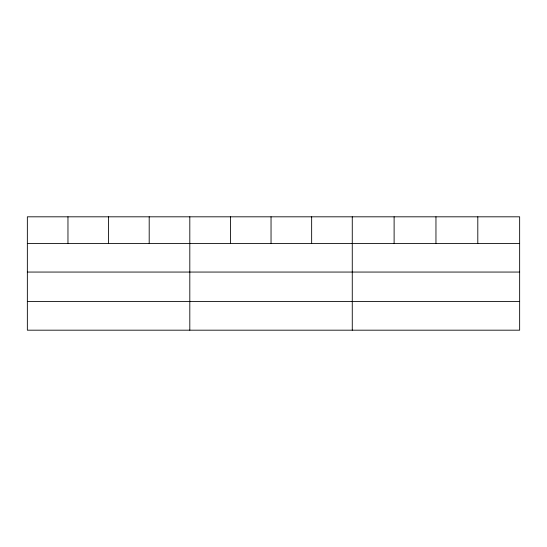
<?xml version="1.0" encoding="UTF-8"?>
<svg xmlns="http://www.w3.org/2000/svg" width="547" height="547" viewBox="0 0 547 547"><rect width="100%" height="100%" fill="white"/><g stroke="black" fill="none" stroke-linecap="round" stroke-linejoin="round"><path stroke-width="0.82" d="M519.65 272.057L519.65 216.817L27.35 216.817L27.35 330.183L519.65 330.183L519.65 272.057L27.35 272.057M27.35 243.429L519.65 243.429M27.35 301.554L519.65 301.554M477.804 216.817L477.804 243.429M435.959 216.817L435.959 243.429M394.113 216.817L394.113 243.429M352.268 216.817L352.268 330.183M311.653 216.817L311.653 243.429M271.038 216.817L271.038 243.429M230.424 216.817L230.424 243.429M189.809 216.817L189.809 330.183M149.194 216.817L149.194 243.429M108.579 216.817L108.579 243.429M67.965 216.817L67.965 243.429"/></g></svg>
